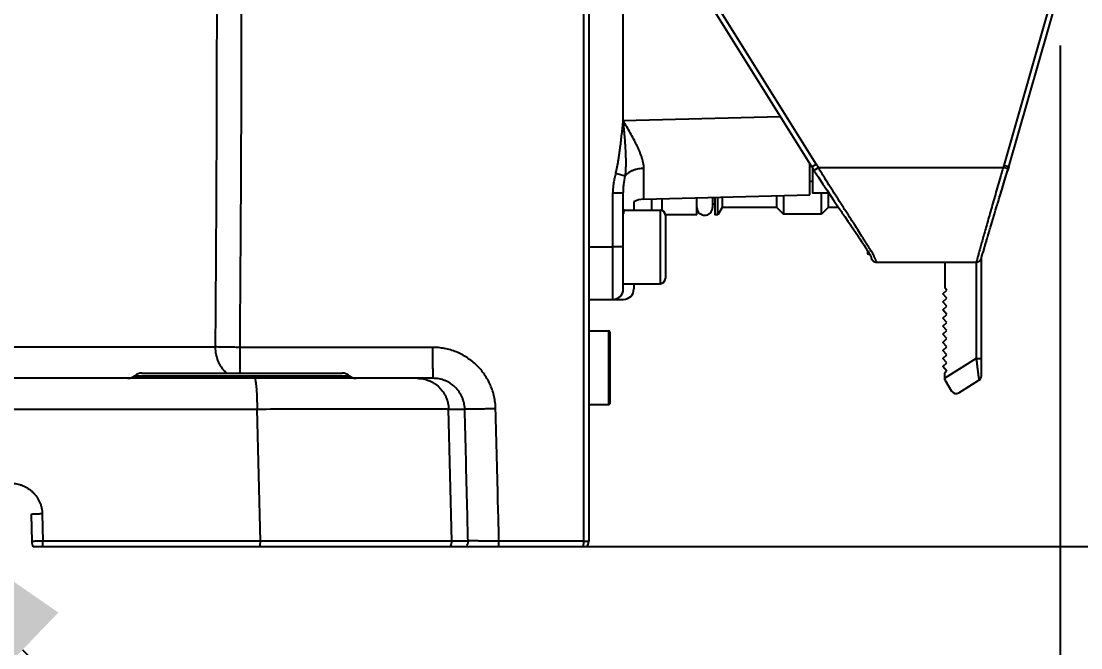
# Model space of a CAD drawing. Header units: millimetres. Extents: x 4086 to 8300, y 123 to 1549.
# Drawn here: x 7007.51 to 7032.73, y 630.33 to 645.23 of the extents above; entities that cross this region are included whole.
import ezdxf
from ezdxf import colors
from ezdxf.entities.mleader import LeaderData, LeaderLine
from ezdxf.math import Vec2, Vec3

# ---------------------------------------------------------------- set-up
doc = ezdxf.new("R2010")
doc.units = ezdxf.units.MM
for name, color, linetype in [('外形图', 7, 'Continuous'), ('多重引线', 7, 'Continuous'), ('尺寸标注', 7, 'Continuous')]:
    doc.layers.add(name, color=color, linetype=linetype)
doc.styles.add('思源黑', font='SourceHanSansCN-Normal.ttf')
doc.dimstyles.new('尺寸标注_1_4比例', dxfattribs={"dimtxt": 7, "dimasz": 6, "dimexe": 2, "dimexo": 1.5, "dimgap": 1, "dimtad": 1, "dimdec": 1, "dimlfac": 4, "dimdsep": 46, "dimtxsty": '思源黑', "dimcen": 0.09, "dimadec": 0, "dimazin": 0, "dimtp": 0.01, "dimtm": 0.01, "dimtfac": 1, "dimtdec": 1, "dimtofl": 0, "dimtmove": 0, "dimatfit": 3, "dimfxl": 1, "dimtolj": 1, "dimarcsym": 0})

# ---------------------------------------------------------------- blocks, each defined once
blk = doc.blocks.new('*D965')
at = {"layer": 'Defpoints', "color": 0}
for p in [(7002.818, 720.237), (7020.981, 632.737), (7051.03, 632.737)]:
    blk.add_point(p, dxfattribs=at)
at = {"layer": '尺寸标注', "color": 0, "lineweight": -2}
for p, q in [((7004.318, 720.237), (7053.03, 720.237)), ((7051.03, 714.237), (7051.03, 638.737)), ((7022.481, 632.737), (7053.03, 632.737))]:
    blk.add_line(p, q, dxfattribs=at)
at = {"layer": '尺寸标注', "color": 0}
for points in [[(7052.03, 714.237), (7050.03, 714.237), (7051.03, 720.237)], [(7050.03, 638.737), (7052.03, 638.737), (7051.03, 632.737)]]:
    blk.add_solid(points, dxfattribs=at)
at = {"layer": '尺寸标注', "color": 0, "insert": (7046.401, 676.487), "char_height": 7, "attachment_point": 5, "rotation": 90, "style": '思源黑'}
blk.add_mtext('\\A1;350', dxfattribs=at)
blk = doc.blocks.new('*D972')
at = {"layer": 'Defpoints', "color": 0}
for p in [(7032.239, 646.151), (6992.764, 628.928), (7032.239, 589.936)]:
    blk.add_point(p, dxfattribs=at)
at = {"layer": '尺寸标注', "color": 0, "lineweight": -2}
for p, q in [((7032.239, 644.651), (7032.239, 587.936)), ((6992.764, 627.428), (6992.764, 587.936)), ((6998.764, 589.936), (7026.239, 589.936))]:
    blk.add_line(p, q, dxfattribs=at)
at = {"layer": '尺寸标注', "color": 0}
for points in [[(6998.764, 590.936), (6998.764, 588.936), (6992.764, 589.936)], [(7026.239, 588.936), (7026.239, 590.936), (7032.239, 589.936)]]:
    blk.add_solid(points, dxfattribs=at)
at = {"layer": '尺寸标注', "color": 0, "insert": (7012.502, 594.56), "char_height": 7, "attachment_point": 5, "style": '思源黑'}
blk.add_mtext('\\A1;157.9', dxfattribs=at)
blk = doc.blocks.new('*D973')
at = {"layer": 'Defpoints', "color": 0}
for p in [(6978.764, 855.112), (7014.387, 632.737), (7073.522, 632.737)]:
    blk.add_point(p, dxfattribs=at)
at = {"layer": '尺寸标注', "color": 0, "lineweight": -2}
for p, q in [((6980.264, 855.112), (7075.522, 855.112)), ((7073.522, 849.112), (7073.522, 638.737)), ((7015.887, 632.737), (7075.522, 632.737))]:
    blk.add_line(p, q, dxfattribs=at)
at = {"layer": '尺寸标注', "color": 0}
for points in [[(7074.522, 849.112), (7072.522, 849.112), (7073.522, 855.112)], [(7072.522, 638.737), (7074.522, 638.737), (7073.522, 632.737)]]:
    blk.add_solid(points, dxfattribs=at)
at = {"layer": '尺寸标注', "color": 0, "insert": (7068.898, 743.924), "char_height": 7, "attachment_point": 5, "rotation": 90, "style": '思源黑'}
blk.add_mtext('\\A1;889.5', dxfattribs=at)

msp = doc.modelspace()

# ---------------------------------------------------------------- linework, layer by layer
at = {"layer": '外形图'}
for p, q in [((7020.8912, 673.0563), (7020.8912, 632.8659)), ((7021.014, 672.9314), (7021.014, 632.8618)), ((7026.3231, 641.762), (7023.7549, 645.872)), ((7026.4292, 641.8282), (7023.8609, 645.9382)), ((7032.0898, 645.9784), (7030.8911, 641.7979)), ((7031.0108, 641.762), (7032.21, 645.944)), ((7025.577, 642.9561), (7021.8389, 642.8578)), ((7026.2765, 641.0993), (7026.2765, 641.8366)), ((7026.3232, 641.762), (7026.4292, 641.8282)), ((7026.4802, 641.7493), (7026.4292, 641.8282)), ((7021.6587, 641.6132), (7021.8855, 641.5489)), ((7026.323, 641.7622), (7026.3753, 641.6814)), ((7026.339, 641.7375), (7026.339, 641.1368)), ((7026.3753, 641.6814), (7026.4802, 641.7493)), ((7026.3753, 641.6814), (7026.4814, 641.5183)), ((7026.4802, 641.7493), (7030.8765, 641.7493)), ((7030.8911, 641.7979), (7030.8765, 641.7493)), ((7030.9962, 641.7134), (7030.8765, 641.7493)), ((7031.0108, 641.762), (7030.8911, 641.7979)), ((7030.9113, 641.4317), (7030.9962, 641.7134)), ((7030.9962, 641.7134), (7030.9829, 641.6691)), ((7030.9962, 641.7134), (7031.0108, 641.762)), ((7030.9962, 641.7134), (7030.9975, 641.7176)), ((7030.9975, 641.7176), (7031.0108, 641.762)), ((7031.0036, 641.7378), (7030.9975, 641.7175)), ((7031.0108, 641.762), (7031.0036, 641.7378)), ((7026.2765, 641.4243), (7026.339, 641.4243)), ((7026.4814, 641.5183), (7026.5882, 641.3554)), ((7026.5882, 641.3554), (7026.6797, 641.2171)), ((7030.8657, 641.2811), (7030.8787, 641.3239)), ((7030.8787, 641.3239), (7030.8917, 641.3669)), ((7030.8917, 641.3669), (7030.9113, 641.4317)), ((7021.589, 641.1441), (7021.839, 641.1441)), ((7021.589, 638.6118), (7021.589, 641.1441)), ((7021.839, 638.8618), (7021.839, 641.1444)), ((7022.3259, 640.9959), (7026.2765, 641.0993)), ((7025.489, 640.7993), (7025.489, 641.0787)), ((7025.6515, 641.083), (7025.6515, 640.6368)), ((7026.7332, 641.1368), (7026.339, 641.1368)), ((7026.5515, 640.6368), (7026.5515, 641.1368)), ((7026.6797, 641.2171), (7026.7705, 641.0811)), ((7026.714, 641.1368), (7026.714, 640.7993)), ((7026.7705, 641.0811), (7026.8599, 640.9483)), ((7022.089, 640.9289), (7022.089, 640.7368)), ((7022.514, 640.7368), (7022.514, 641.0008)), ((7022.7515, 641.007), (7022.7515, 640.731)), ((7023.589, 640.6243), (7023.589, 641.029)), ((7023.964, 641.0388), (7023.964, 640.7994)), ((7024.014, 640.8743), (7023.964, 640.8743)), ((7024.014, 641.0401), (7024.014, 640.6243)), ((7024.089, 640.6243), (7024.089, 641.0421)), ((7024.1901, 641.0447), (7024.1901, 640.7993)), ((7026.8599, 640.9483), (7026.9607, 640.8001)), ((7030.7228, 640.8106), (7030.7346, 640.8496)), ((7030.7346, 640.8496), (7030.7466, 640.8889)), ((7021.8776, 640.7368), (7022.714, 640.7368)), ((7022.714, 640.7368), (7022.714, 638.9868)), ((7023.589, 640.6243), (7022.8384, 640.6243)), ((7022.839, 640.6118), (7022.839, 639.1118)), ((7024.089, 640.6243), (7024.014, 640.6243)), ((7024.1901, 640.7993), (7024.089, 640.6243)), ((7025.489, 640.7993), (7024.1901, 640.7993)), ((7025.489, 640.7993), (7025.6515, 640.6368)), ((7026.5515, 640.6368), (7025.6515, 640.6368)), ((7026.714, 640.7993), (7026.5515, 640.6368)), ((7026.9612, 640.7993), (7026.714, 640.7993)), ((7026.9607, 640.8001), (7027.0297, 640.6991)), ((7027.0297, 640.6991), (7027.0432, 640.6794)), ((7027.0432, 640.6794), (7027.1087, 640.5835)), ((7027.1087, 640.5835), (7027.1839, 640.4731)), ((7030.6332, 640.5135), (7030.6713, 640.6401)), ((7030.6713, 640.6401), (7030.6996, 640.7338)), ((7030.6996, 640.7338), (7030.7228, 640.8106)), ((7027.2553, 640.3679), (7027.4328, 640.1067)), ((7030.5682, 640.2957), (7030.5777, 640.3275)), ((7030.5777, 640.3275), (7030.5923, 640.3765)), ((7030.5923, 640.3765), (7030.6332, 640.5135)), ((7027.4235, 640.1203), (7027.4685, 640.0538)), ((7021.839, 639.8618), (7021.589, 639.8618)), ((7027.4685, 640.0538), (7027.51, 639.992)), ((7027.51, 639.992), (7027.5406, 639.9462)), ((7027.5406, 639.9462), (7027.5689, 639.9034)), ((7027.5689, 639.9034), (7027.5949, 639.8637)), ((7027.5949, 639.8637), (7027.6128, 639.836)), ((7027.6128, 639.836), (7027.6294, 639.8102)), ((7027.6294, 639.8102), (7027.6445, 639.7862)), ((7030.4361, 639.8518), (7030.4422, 639.8722)), ((7027.6445, 639.7862), (7027.6539, 639.7712)), ((7027.6495, 639.7782), (7027.6495, 639.6929)), ((7027.6495, 639.7242), (7027.6824, 639.7242)), ((7027.6495, 639.6929), (7027.7057, 639.683)), ((7027.6539, 639.7712), (7027.6625, 639.7572)), ((7027.6625, 639.7572), (7027.6705, 639.7441)), ((7027.6705, 639.7441), (7027.6778, 639.732)), ((7027.7365, 639.6111), (7027.7367, 639.6105)), ((7027.7366, 639.6108), (7027.7367, 639.6103)), ((7027.7367, 639.6105), (7027.7368, 639.61)), ((7027.7368, 639.61), (7027.7368, 639.6096)), ((7027.7368, 639.6096), (7027.7369, 639.6091)), ((7027.7369, 639.6091), (7027.737, 639.6087)), ((7027.737, 639.6087), (7027.7371, 639.608)), ((7027.7371, 639.608), (7027.7376, 639.6051)), ((7027.7376, 639.6051), (7027.7379, 639.6039)), ((7027.7379, 639.6039), (7027.738, 639.6029)), ((7027.738, 639.6029), (7027.7382, 639.6018)), ((7027.7381, 639.6024), (7027.7384, 639.6013)), ((7027.7382, 639.6018), (7027.7385, 639.6007)), ((7027.7384, 639.6013), (7027.7386, 639.6001)), ((7027.7385, 639.6007), (7027.7387, 639.5994)), ((7030.3614, 639.5959), (7030.3625, 639.5995)), ((7030.362, 636.798), (7030.362, 639.5979)), ((7030.3625, 639.5995), (7030.3633, 639.602)), ((7030.3633, 639.602), (7030.3641, 639.6047)), ((7030.3641, 639.6047), (7030.3653, 639.6089)), ((7030.3653, 639.6089), (7030.3905, 639.6969)), ((7030.3905, 639.6969), (7030.4072, 639.7542)), ((7027.8373, 639.5017), (7027.8371, 639.5018)), ((7027.8614, 639.4993), (7030.2379, 639.4993)), ((7029.487, 639.4993), (7029.487, 638.8892)), ((7030.237, 639.4993), (7030.237, 637.2053)), ((7021.839, 638.9868), (7022.714, 638.9868)), ((7022.089, 638.9868), (7022.089, 638.8618)), ((7029.4411, 638.7466), (7029.537, 638.8347)), ((7029.537, 638.8347), (7029.487, 638.8892)), ((7021.014, 638.6118), (7021.839, 638.6118)), ((7029.537, 638.6422), (7029.4411, 638.7466)), ((7029.4411, 638.5541), (7029.537, 638.6422)), ((7029.537, 638.4497), (7029.4411, 638.5541)), ((7029.4411, 638.3616), (7029.537, 638.4497)), ((7029.537, 638.2572), (7029.4411, 638.3616)), ((7029.4411, 638.1691), (7029.537, 638.2572)), ((7029.537, 638.0647), (7029.4411, 638.1691)), ((7029.4411, 637.9766), (7029.537, 638.0647)), ((7021.014, 637.8618), (7021.489, 637.8618)), ((7021.489, 637.8618), (7021.489, 636.1118)), ((7021.514, 637.8368), (7021.514, 636.1368)), ((7029.537, 637.8722), (7029.4411, 637.9766)), ((7029.4411, 637.7841), (7029.537, 637.8722)), ((7029.537, 637.6797), (7029.4411, 637.7841)), ((7029.4411, 637.5916), (7029.537, 637.6797)), ((7029.537, 637.4872), (7029.4411, 637.5916)), ((7005.3118, 637.4824), (7012.1337, 637.4824)), ((7017.2976, 637.4725), (7012.7161, 637.4725)), ((7029.4411, 637.3991), (7029.537, 637.4872)), ((7029.537, 637.2947), (7029.4411, 637.3991)), ((7029.4411, 637.2066), (7029.537, 637.2947)), ((7029.537, 637.1022), (7029.4411, 637.2066)), ((7029.4411, 637.0141), (7029.537, 637.1022)), ((7030.237, 637.2053), (7029.487, 636.7367)), ((7010.2129, 636.7993), (7015.3152, 636.7993)), ((7010.3782, 636.8618), (7015.1498, 636.8618)), ((7029.537, 636.9097), (7029.4411, 637.0141)), ((7029.487, 636.8638), (7029.537, 636.9097)), ((7029.487, 636.6988), (7029.487, 636.8638)), ((7017.3109, 636.7368), (7005.6431, 636.7368)), ((7029.487, 636.6988), (7029.653, 636.4331)), ((7029.8253, 636.3933), (7030.3033, 636.692)), ((7021.014, 636.1118), (7021.489, 636.1118)), ((7005.6047, 636.0065), (7013.1223, 636.0065)), ((7013.1998, 632.8684), (7013.1223, 636.0065)), ((7017.6808, 636.0065), (7018.0649, 636.0065)), ((7017.7567, 632.8684), (7017.6808, 636.0065)), ((7007.7441, 633.4995), (7007.7609, 632.8553)), ((7008.0098, 633.5126), (7008.0267, 632.8684)), ((7013.1998, 632.8684), (7008.0267, 632.8684)), ((7017.7567, 632.8684), (7013.1998, 632.8684)), ((7018.144, 632.8684), (7017.7567, 632.8684)), ((7020.8912, 632.8659), (7018.8794, 632.8659)), ((7007.7943, 632.7368), (7020.9805, 632.7368))]:
    msp.add_line(p, q, dxfattribs=at)
for points in [[(7030.7955, 641.0501), (7030.8081, 641.0914), (7030.8144, 641.1122), (7030.8207, 641.133), (7030.8271, 641.154), (7030.8399, 641.1961)], [(7030.8399, 641.1961), (7030.8463, 641.2173), (7030.8527, 641.2385), (7030.8657, 641.2811)], [(7030.7466, 640.8889), (7030.7586, 640.9285), (7030.7647, 640.9485)], [(7030.7647, 640.9485), (7030.7769, 640.9888), (7030.7831, 641.0092), (7030.7893, 641.0296), (7030.7955, 641.0501)], [(7027.1839, 640.4731), (7027.2436, 640.3852), (7027.2553, 640.3679)], [(7030.4911, 640.0364), (7030.495, 640.0495), (7030.499, 640.0628), (7030.507, 640.0898)], [(7030.507, 640.0898), (7030.5111, 640.1036), (7030.5152, 640.1175), (7030.5194, 640.1315), (7030.5236, 640.1457)], [(7030.5236, 640.1457), (7030.5366, 640.1892), (7030.541, 640.204), (7030.5454, 640.2189), (7030.5499, 640.2339), (7030.5544, 640.2491)], [(7030.5544, 640.2491), (7030.5636, 640.28), (7030.5682, 640.2957)], [(7030.4072, 639.7542), (7030.4332, 639.8419), (7030.4361, 639.8518)], [(7030.4422, 639.8722), (7030.4485, 639.8933), (7030.4517, 639.9042)], [(7030.4517, 639.9042), (7030.4584, 639.9265), (7030.4618, 639.9379), (7030.4688, 639.9613)], [(7030.4688, 639.9613), (7030.4723, 639.9733), (7030.4797, 639.998)], [(7030.4797, 639.998), (7030.4835, 640.0106), (7030.4911, 640.0364)], [(7027.6778, 639.732), (7027.6845, 639.7206), (7027.6877, 639.7151)], [(7027.6877, 639.7151), (7027.6936, 639.7049), (7027.6963, 639.7001), (7027.6989, 639.6954), (7027.7014, 639.691), (7027.7037, 639.6867), (7027.706, 639.6826), (7027.7081, 639.6785), (7027.7103, 639.6743), (7027.7125, 639.6701), (7027.7145, 639.6661), (7027.7164, 639.6622), (7027.7183, 639.6584), (7027.72, 639.6549), (7027.7216, 639.6515), (7027.723, 639.6482), (7027.7244, 639.6451), (7027.7257, 639.6422), (7027.7269, 639.6395), (7027.7279, 639.6369), (7027.7289, 639.6346), (7027.7298, 639.6323), (7027.7306, 639.6302), (7027.7313, 639.6283), (7027.732, 639.6265), (7027.7325, 639.6248), (7027.7331, 639.6233), (7027.7335, 639.6219), (7027.7339, 639.6207), (7027.7343, 639.6196), (7027.7346, 639.6185), (7027.7349, 639.6176), (7027.7351, 639.6167), (7027.7353, 639.6159), (7027.7355, 639.6152), (7027.7357, 639.6145), (7027.7359, 639.6139), (7027.736, 639.6134), (7027.7361, 639.6129), (7027.7362, 639.6125), (7027.7363, 639.6121), (7027.7364, 639.6117), (7027.7365, 639.6114), (7027.7365, 639.6111)], [(7027.7057, 639.683), (7027.706, 639.6826), (7027.7081, 639.6785), (7027.7103, 639.6743), (7027.7125, 639.6701), (7027.7145, 639.6661), (7027.7164, 639.6622), (7027.7183, 639.6584), (7027.72, 639.6549), (7027.7216, 639.6515), (7027.723, 639.6482), (7027.7244, 639.6451), (7027.7257, 639.6422), (7027.7269, 639.6395), (7027.7279, 639.6369), (7027.7289, 639.6346), (7027.7298, 639.6323), (7027.7306, 639.6302), (7027.7313, 639.6283), (7027.732, 639.6265), (7027.7325, 639.6248), (7027.7331, 639.6233), (7027.7335, 639.6219), (7027.7339, 639.6207), (7027.7343, 639.6196), (7027.7346, 639.6185), (7027.7349, 639.6176), (7027.7351, 639.6167), (7027.7353, 639.6159), (7027.7355, 639.6152), (7027.7357, 639.6145), (7027.7359, 639.6139), (7027.736, 639.6134)], [(7027.7361, 639.6129), (7027.7362, 639.6125), (7027.7363, 639.6121), (7027.7364, 639.6117), (7027.7365, 639.6114), (7027.7365, 639.6111)], [(7027.7387, 639.5994), (7027.7389, 639.5988), (7027.739, 639.5982), (7027.7392, 639.5975), (7027.7393, 639.5968), (7027.7395, 639.5962), (7027.7396, 639.5955), (7027.7398, 639.5948), (7027.74, 639.5941), (7027.7402, 639.5934), (7027.7404, 639.5926), (7027.7406, 639.5919), (7027.7408, 639.5912), (7027.741, 639.5904), (7027.7412, 639.5897), (7027.7414, 639.5889), (7027.7417, 639.5881), (7027.7419, 639.5873), (7027.7422, 639.5865), (7027.7424, 639.5857), (7027.7427, 639.5848), (7027.743, 639.5839), (7027.7433, 639.5831), (7027.7437, 639.5821), (7027.744, 639.5812), (7027.7444, 639.5803), (7027.7447, 639.5793), (7027.7451, 639.5783), (7027.7455, 639.5772), (7027.746, 639.5762), (7027.7465, 639.5751), (7027.7469, 639.574), (7027.7475, 639.5728), (7027.748, 639.5716), (7027.7486, 639.5703), (7027.7493, 639.569), (7027.75, 639.5676), (7027.7507, 639.5662), (7027.7515, 639.5647), (7027.7524, 639.5632), (7027.7533, 639.5617), (7027.7542, 639.5601), (7027.7552, 639.5584), (7027.7563, 639.5567), (7027.7574, 639.555), (7027.7586, 639.5532), (7027.7599, 639.5515), (7027.7612, 639.5497), (7027.7625, 639.5479), (7027.7639, 639.5461), (7027.7654, 639.5443), (7027.7669, 639.5425), (7027.7684, 639.5408), (7027.77, 639.5391), (7027.7716, 639.5374), (7027.7733, 639.5357), (7027.775, 639.534), (7027.7767, 639.5324), (7027.7785, 639.5308), (7027.7804, 639.5292), (7027.7823, 639.5276), (7027.7842, 639.526), (7027.7863, 639.5245), (7027.7883, 639.523), (7027.7904, 639.5215), (7027.7925, 639.5201), (7027.7947, 639.5187), (7027.7969, 639.5173), (7027.7991, 639.516), (7027.8014, 639.5147), (7027.8037, 639.5135), (7027.806, 639.5123), (7027.8083, 639.5112), (7027.8106, 639.5102), (7027.8129, 639.5092), (7027.8152, 639.5082), (7027.8176, 639.5073), (7027.8199, 639.5064), (7027.8223, 639.5056), (7027.8247, 639.5049), (7027.8271, 639.5041), (7027.8296, 639.5035), (7027.8321, 639.5028), (7027.8346, 639.5023), (7027.8371, 639.5017), (7027.8396, 639.5013), (7027.8421, 639.5009), (7027.8447, 639.5005), (7027.8472, 639.5002), (7027.8498, 639.4999), (7027.8524, 639.4997), (7027.8549, 639.4995), (7027.8574, 639.4994), (7027.86, 639.4994), (7027.8614, 639.4993)], [(7027.7387, 639.5994), (7027.7389, 639.5988), (7027.739, 639.5982), (7027.7392, 639.5975), (7027.7393, 639.5968), (7027.7395, 639.5962), (7027.7396, 639.5955), (7027.7398, 639.5948), (7027.74, 639.5941), (7027.7402, 639.5934), (7027.7404, 639.5926), (7027.7406, 639.5919), (7027.7408, 639.5912), (7027.741, 639.5904), (7027.7412, 639.5897), (7027.7414, 639.5889), (7027.7417, 639.5881), (7027.7419, 639.5873), (7027.7422, 639.5865), (7027.7424, 639.5857), (7027.7427, 639.5848), (7027.743, 639.5839), (7027.7433, 639.5831), (7027.7437, 639.5821), (7027.744, 639.5812), (7027.7444, 639.5803), (7027.7447, 639.5793), (7027.7451, 639.5783), (7027.7455, 639.5772), (7027.746, 639.5762), (7027.7465, 639.5751), (7027.7469, 639.574), (7027.7475, 639.5728), (7027.748, 639.5716), (7027.7486, 639.5703), (7027.7493, 639.569), (7027.75, 639.5676), (7027.7507, 639.5662), (7027.7515, 639.5647), (7027.7524, 639.5632), (7027.7533, 639.5617), (7027.7542, 639.5601), (7027.7552, 639.5584), (7027.7563, 639.5567), (7027.7574, 639.555), (7027.7586, 639.5532), (7027.7599, 639.5515), (7027.7612, 639.5497), (7027.7625, 639.5479), (7027.7639, 639.5461), (7027.7654, 639.5443), (7027.7669, 639.5425), (7027.7684, 639.5408), (7027.77, 639.5391), (7027.7716, 639.5374), (7027.7733, 639.5357), (7027.775, 639.534), (7027.7767, 639.5324), (7027.7785, 639.5308), (7027.7804, 639.5292), (7027.7823, 639.5276), (7027.7842, 639.526), (7027.7863, 639.5245), (7027.7883, 639.523), (7027.7904, 639.5215)], [(7030.2379, 639.4993), (7030.24, 639.4994), (7030.2426, 639.4994), (7030.2452, 639.4996), (7030.2478, 639.4997), (7030.2503, 639.5), (7030.2529, 639.5003), (7030.2555, 639.5006), (7030.2581, 639.501), (7030.2606, 639.5014), (7030.2631, 639.5019), (7030.2656, 639.5025), (7030.2681, 639.503), (7030.2706, 639.5037), (7030.273, 639.5043), (7030.2754, 639.5051), (7030.2777, 639.5058), (7030.28, 639.5066), (7030.2823, 639.5075), (7030.2846, 639.5084), (7030.287, 639.5093), (7030.2893, 639.5103), (7030.2916, 639.5114), (7030.2939, 639.5125), (7030.2961, 639.5137), (7030.2983, 639.5149), (7030.3005, 639.5161), (7030.3026, 639.5173), (7030.3047, 639.5186), (7030.3067, 639.5199), (7030.3086, 639.5212), (7030.3105, 639.5225), (7030.3123, 639.5238), (7030.3141, 639.5251), (7030.3158, 639.5264), (7030.3174, 639.5277), (7030.3189, 639.529), (7030.3204, 639.5302), (7030.3218, 639.5315), (7030.3232, 639.5327), (7030.3244, 639.5339), (7030.3257, 639.5351), (7030.327, 639.5364), (7030.3284, 639.5378), (7030.3296, 639.5391), (7030.3308, 639.5404), (7030.332, 639.5417), (7030.3332, 639.543), (7030.3343, 639.5443), (7030.3353, 639.5456), (7030.3363, 639.5469), (7030.3373, 639.5481), (7030.3382, 639.5493), (7030.3392, 639.5506), (7030.34, 639.5518), (7030.3409, 639.5529), (7030.3417, 639.5541), (7030.3425, 639.5553), (7030.3433, 639.5564), (7030.344, 639.5576), (7030.3447, 639.5587), (7030.3454, 639.5598), (7030.3461, 639.5609), (7030.3467, 639.562), (7030.3474, 639.5631), (7030.348, 639.5642), (7030.3486, 639.5653), (7030.3492, 639.5663), (7030.3498, 639.5674), (7030.3503, 639.5685), (7030.3509, 639.5695), (7030.3514, 639.5706), (7030.352, 639.5717), (7030.3525, 639.5728), (7030.353, 639.5738), (7030.3535, 639.5749), (7030.354, 639.576), (7030.3545, 639.5771), (7030.355, 639.5783), (7030.3554, 639.5794), (7030.3559, 639.5805), (7030.3563, 639.5816), (7030.3568, 639.5827), (7030.3572, 639.5838), (7030.3576, 639.5848), (7030.358, 639.5859), (7030.3584, 639.587), (7030.3588, 639.5881), (7030.3592, 639.5892), (7030.3595, 639.5902), (7030.3599, 639.5913), (7030.3603, 639.5925), (7030.3606, 639.5936), (7030.3614, 639.5959)], [(7027.7925, 639.5201), (7027.7947, 639.5187), (7027.7969, 639.5173), (7027.7991, 639.516), (7027.8014, 639.5147), (7027.8037, 639.5135), (7027.806, 639.5123)], [(7027.8083, 639.5112), (7027.8106, 639.5102), (7027.8129, 639.5092), (7027.8152, 639.5082), (7027.8176, 639.5073), (7027.8199, 639.5064), (7027.8223, 639.5056), (7027.8247, 639.5049), (7027.8271, 639.5041), (7027.8296, 639.5035), (7027.8321, 639.5028), (7027.8346, 639.5023), (7027.8371, 639.5017), (7027.8396, 639.5013), (7027.8421, 639.5009), (7027.8447, 639.5005), (7027.8472, 639.5002)], [(7027.8498, 639.4999), (7027.8524, 639.4997), (7027.8549, 639.4995), (7027.8574, 639.4994), (7027.86, 639.4994), (7027.8614, 639.4993)]]:
    msp.add_lwpolyline(points, dxfattribs=at)
for centre, radius, start, end in [((6865.6849, 691.4085), 172.6194, 343.040624, 343.253069), ((7022.339, 640.4961), 0.5, 91.5, 120.01126), ((7022.714, 640.6118), 0.125, 0, 90), ((7023.7765, 640.7993), 0.1875, 180, 0), ((7027.863, 639.6269), 0.128, 236.34313, 241.7506), ((7027.8627, 639.6262), 0.1272, 241.75284, 242.15178), ((7027.8615, 639.6239), 0.1246, 242.12686, 247.51036), ((7027.8616, 639.6257), 0.1263, 258.89177, 264.27052), ((7027.8616, 639.6253), 0.126, 264.27162, 264.46465), ((7027.8615, 639.6234), 0.1241, 264.44407, 269.99082), ((7022.714, 639.1118), 0.125, 270, 0), ((7021.589, 638.8618), 0.25, 270, 0), ((7021.839, 638.8618), 0.25, 270, 0), ((7021.489, 637.8368), 0.025, 0, 90), ((7010.0475, 636.9868), 0.25, 270, 311.40962), ((7010.3782, 636.6118), 0.25, 90, 131.40962), ((7015.1498, 636.6118), 0.25, 48.59038, 90), ((7015.4805, 636.9868), 0.25, 228.59038, 270), ((7030.237, 636.798), 0.125, 302, 0), ((7029.759, 636.4993), 0.125, 212, 302), ((7021.489, 636.1368), 0.025, 270, 0), ((7008.0108, 632.8618), 0.25, 181.5, 210), ((7017.8937, 632.8618), 0.2504, 330.05491, 1.50027), ((7006.6467, 632.8567), 12.2328, 359.43846, 0.04306), ((7020.764, 632.8618), 0.25, 329.99999, 0)]:
    msp.add_arc(centre, radius, start, end, dxfattribs=at)
for points, knots in [([(7012.1337, 637.4824), (7012.1383, 638.1492), (7012.1476, 639.4829), (7012.1574, 641.1499), (7012.163, 642.4836), (7012.166, 643.4838), (7012.168, 644.484), (7012.1691, 645.4842), (7012.1693, 646.4844), (7012.1686, 647.818), (7012.1646, 650.1517), (7012.1522, 653.4854), (7012.1315, 656.819), (7012.1103, 659.4857), (7012.0919, 661.4856), (7012.0746, 663.1522), (7012.0595, 664.4853), (7012.0475, 665.4852), (7012.0347, 666.485), (7012.0211, 667.4848), (7012.0074, 668.4846), (7011.998, 669.1511), (7011.9931, 669.4843)], [0, 0, 0, 0, 0.0625123, 0.1250216, 0.1562757, 0.1875298, 0.2187838, 0.2500374, 0.2812907, 0.3125437, 0.3750487, 0.5000539, 0.6250523, 0.6875489, 0.7500436, 0.8125364, 0.843782, 0.8750272, 0.9062718, 0.9375157, 0.9687584, 1, 1, 1, 1]), ([(7012.7161, 637.4725), (7012.7185, 637.806), (7012.722, 638.3062), (7012.7267, 638.9732), (7012.7303, 639.4734), (7012.7339, 639.9736), (7012.7371, 640.4739), (7012.74, 640.9741), (7012.7436, 641.641), (7012.7473, 642.4747), (7012.7506, 643.4751), (7012.753, 644.4756), (7012.755, 645.8094), (7012.7553, 647.4768), (7012.7526, 649.4775), (7012.7472, 651.4782), (7012.7365, 654.1457), (7012.721, 656.8131), (7012.7006, 659.4803), (7012.683, 661.4807), (7012.6663, 663.1476), (7012.6517, 664.481), (7012.64, 665.4811), (7012.6276, 666.4812), (7012.6143, 667.4812), (7012.601, 668.4811), (7012.5918, 669.1478), (7012.5871, 669.4811)], [0, 0, 0, 0, 0.0312569, 0.0468849, 0.0625125, 0.0781399, 0.0937672, 0.1093945, 0.1250218, 0.1562761, 0.1875303, 0.2187843, 0.250038, 0.3125444, 0.3750495, 0.437553, 0.5000549, 0.6250533, 0.6875498, 0.7500444, 0.8125371, 0.8437827, 0.8750277, 0.9062722, 0.937516, 0.9687586, 1, 1, 1, 1]), ([(7021.8389, 642.8578), (7021.8389, 646.1509), (7021.8391, 651.0905), (7021.839, 657.6767), (7021.8389, 660.9698), (7021.8389, 662.6163)], [0, 0, 0, 0, 0.5, 0.75, 1, 1, 1, 1]), ([(7021.6587, 641.6132), (7021.6655, 641.6385), (7021.6781, 641.6894), (7021.6945, 641.7664), (7021.7091, 641.8437), (7021.7224, 641.9212), (7021.7347, 641.9989), (7021.7462, 642.0767), (7021.7569, 642.1546), (7021.767, 642.2326), (7021.7765, 642.3107), (7021.7858, 642.3888), (7021.7949, 642.467), (7021.8038, 642.5451), (7021.8126, 642.6233), (7021.8243, 642.7275), (7021.8331, 642.8057), (7021.8389, 642.8578)], [0, 0, 0, 0, 0.0624999, 0.1250002, 0.1875003, 0.2500007, 0.3125008, 0.3750009, 0.437501, 0.5000011, 0.562501, 0.6250011, 0.6875009, 0.7500007, 0.8125005, 0.8750004, 1, 1, 1, 1]), ([(7022.3266, 641.7256), (7022.3268, 641.7479), (7022.3245, 641.7933), (7022.3141, 641.8617), (7022.2978, 641.9311), (7022.2764, 642.0011), (7022.2509, 642.0716), (7022.2219, 642.1425), (7022.1901, 642.2135), (7022.1442, 642.309), (7022.0827, 642.4286), (7022.0044, 642.5718), (7021.9365, 642.691), (7021.881, 642.7865), (7021.853, 642.8342), (7021.8389, 642.858)], [0, 0, 0, 0, 0.0537266, 0.1092441, 0.1665082, 0.2253777, 0.2856724, 0.3472106, 0.4098173, 0.4733317, 0.6025327, 0.7338817, 0.8665981, 0.9332547, 1, 1, 1, 1]), ([(7021.8855, 641.5489), (7021.8896, 641.5749), (7021.8941, 641.6144), (7021.8982, 641.6673), (7021.9014, 641.7209), (7021.9038, 641.7884), (7021.9046, 641.8697), (7021.9036, 641.9514), (7021.9013, 642.0334), (7021.8978, 642.1155), (7021.8919, 642.2253), (7021.8826, 642.3628), (7021.8716, 642.5003), (7021.8621, 642.6104), (7021.8522, 642.7205), (7021.8444, 642.8032), (7021.839, 642.8582)], [0, 0, 0, 0, 0.0602311, 0.0906776, 0.1212966, 0.1829266, 0.244935, 0.3072081, 0.369683, 0.4323252, 0.4951092, 0.6210011, 0.7471823, 0.8103451, 0.8735434, 1, 1, 1, 1]), ([(7021.6587, 641.6132), (7021.6479, 641.575), (7021.6283, 641.4981), (7021.6062, 641.3813), (7021.5923, 641.2631), (7021.589, 641.1838), (7021.589, 641.1441)], [0, 0, 0, 0, 0.2504379, 0.4999408, 0.7493805, 1, 1, 1, 1]), ([(7022.3266, 641.7256), (7022.3055, 641.7253), (7022.2626, 641.723), (7022.1983, 641.7143), (7022.1448, 641.7023), (7022.1029, 641.6898), (7022.0723, 641.6789), (7022.0428, 641.6667), (7022.0146, 641.6531), (7021.9881, 641.6382), (7021.9557, 641.6173), (7021.92, 641.5889), (7021.8958, 641.5625), (7021.8855, 641.5489)], [0, 0, 0, 0, 0.1292254, 0.2623881, 0.3971008, 0.4641692, 0.530514, 0.5957731, 0.6596249, 0.7217983, 0.7820418, 0.8957812, 1, 1, 1, 1]), ([(7022.3259, 640.9959), (7022.3259, 640.9959), (7022.3259, 640.996), (7022.3258, 640.9961), (7022.3258, 640.9964), (7022.3258, 640.9967), (7022.3257, 640.9971), (7022.3257, 640.9979), (7022.3256, 640.9991), (7022.3256, 641.0009), (7022.3255, 641.003), (7022.3254, 641.0055), (7022.3254, 641.0083), (7022.3253, 641.0116), (7022.3252, 641.0167), (7022.3252, 641.024), (7022.3251, 641.0339), (7022.325, 641.0453), (7022.3249, 641.0582), (7022.3249, 641.0725), (7022.3248, 641.0883), (7022.3248, 641.1122), (7022.3248, 641.1456), (7022.3248, 641.19), (7022.3248, 641.2399), (7022.325, 641.2951), (7022.3251, 641.3555), (7022.3253, 641.4208), (7022.3256, 641.4909), (7022.326, 641.593), (7022.3263, 641.6717), (7022.3266, 641.7256)], [0, 0, 0, 0, 0.000085, 0.0002904, 0.0006257, 0.0010923, 0.0016907, 0.0024208, 0.004276, 0.0066567, 0.0095614, 0.0129887, 0.0169369, 0.0214041, 0.0263889, 0.0379041, 0.0514686, 0.0670688, 0.0846908, 0.1043208, 0.125945, 0.1495496, 0.2026445, 0.2634948, 0.3319582, 0.4077656, 0.4906164, 0.58021, 0.6762459, 0.7784232, 1, 1, 1, 1]), ([(7027.8615, 639.4993), (7027.8616, 639.4993), (7027.8617, 639.4997), (7027.8616, 639.5003), (7027.8616, 639.5013), (7027.8614, 639.5027), (7027.8611, 639.5045), (7027.8608, 639.5068), (7027.8603, 639.5094), (7027.8593, 639.5137), (7027.8578, 639.5201), (7027.8553, 639.5289), (7027.852, 639.5394), (7027.8477, 639.5514), (7027.8425, 639.565), (7027.8362, 639.5801), (7027.8288, 639.5967), (7027.8169, 639.6218), (7027.7989, 639.6568), (7027.7734, 639.7025), (7027.7435, 639.7533), (7027.7096, 639.809), (7027.6723, 639.8693), (7027.6318, 639.9338), (7027.5885, 640.0024), (7027.5257, 640.1009), (7027.4416, 640.2318), (7027.3355, 640.3974), (7027.2227, 640.5727), (7027.1044, 640.7559), (7026.9823, 640.9458), (7026.8578, 641.1413), (7026.7321, 641.3412), (7026.6271, 641.5101), (7026.5431, 641.6465), (7026.5012, 641.715), (7026.4802, 641.7493)], [0, 0, 0, 0, 0.0000884, 0.0003179, 0.0007011, 0.0012395, 0.001934, 0.0027856, 0.0037957, 0.0049657, 0.0077898, 0.011267, 0.0154068, 0.0202196, 0.025714, 0.0318954, 0.0387657, 0.0463262, 0.0635067, 0.0833609, 0.1057311, 0.1304392, 0.1573101, 0.1861777, 0.2168918, 0.2493115, 0.318733, 0.3934248, 0.4725298, 0.5552581, 0.6408747, 0.7287294, 0.8182378, 0.9088437, 0.9543875, 1, 1, 1, 1]), ([(7030.8765, 641.7493), (7030.8663, 641.7133), (7030.8458, 641.6412), (7030.8049, 641.4976), (7030.7541, 641.32), (7030.6939, 641.1101), (7030.6352, 640.9057), (7030.5788, 640.7087), (7030.5253, 640.5208), (7030.4754, 640.3439), (7030.4292, 640.1798), (7030.3933, 640.0518), (7030.3667, 639.9571), (7030.3485, 639.8923), (7030.3315, 639.8319), (7030.3158, 639.7762), (7030.3015, 639.7252), (7030.2886, 639.6791), (7030.2773, 639.638), (7030.2688, 639.6071), (7030.2628, 639.5849), (7030.2588, 639.5703), (7030.2552, 639.557), (7030.252, 639.5451), (7030.2492, 639.5346), (7030.2467, 639.5254), (7030.2445, 639.5177), (7030.2427, 639.5113), (7030.2411, 639.5063), (7030.24, 639.503), (7030.2392, 639.5011), (7030.2387, 639.5002), (7030.2383, 639.4996), (7030.238, 639.4994), (7030.2378, 639.4993)], [0, 0, 0, 0, 0.0481085, 0.0961141, 0.1914044, 0.285049, 0.376226, 0.4641133, 0.5478896, 0.6267408, 0.6998779, 0.7665457, 0.7972281, 0.8260283, 0.8528645, 0.8776571, 0.9003295, 0.9208096, 0.9390293, 0.9549343, 0.9620047, 0.9684803, 0.9743565, 0.9796295, 0.9842961, 0.988354, 0.9918014, 0.9946387, 0.9968678, 0.9984923, 0.9990802, 0.9995214, 0.9998214, 1, 1, 1, 1]), ([(7021.839, 641.1444), (7021.839, 641.1775), (7021.8413, 641.2441), (7021.8539, 641.3795), (7021.8714, 641.4811), (7021.8855, 641.5489)], [0, 0, 0, 0, 0.2431905, 0.490171, 1, 1, 1, 1]), ([(7021.8776, 640.7368), (7021.8768, 640.7368), (7021.8751, 640.7365), (7021.8725, 640.7354), (7021.8696, 640.7337), (7021.8654, 640.7301), (7021.8599, 640.7239), (7021.8536, 640.7141), (7021.8478, 640.7017), (7021.843, 640.6865), (7021.8398, 640.6685), (7021.839, 640.6557), (7021.839, 640.6488)], [0, 0, 0, 0, 0.023172, 0.0508511, 0.0836523, 0.1218142, 0.2142827, 0.3281728, 0.4632276, 0.6196346, 0.798135, 1, 1, 1, 1]), ([(7021.014, 639.8625), (7021.0619, 639.8625), (7021.1578, 639.8624), (7021.3494, 639.8621), (7021.4932, 639.862), (7021.589, 639.8618)], [0, 0, 0, 0, 0.25, 0.5, 1, 1, 1, 1]), ([(7012.7161, 637.4725), (7012.6605, 637.4729), (7012.5522, 637.474), (7012.397, 637.4762), (7012.2585, 637.4789), (7012.1726, 637.4811), (7012.1337, 637.4824)], [0, 0, 0, 0, 0.2866301, 0.5576973, 0.7995469, 1, 1, 1, 1]), ([(7012.4001, 636.8618), (7012.3795, 636.879), (7012.3402, 636.9165), (7012.2878, 636.9806), (7012.2421, 637.0521), (7012.1904, 637.1571), (7012.1462, 637.3009), (7012.134, 637.4215), (7012.1337, 637.4824)], [0, 0, 0, 0, 0.1153301, 0.2339752, 0.3558705, 0.4807699, 0.7375101, 1, 1, 1, 1]), ([(7012.722, 636.8618), (7012.7215, 636.8799), (7012.7206, 636.919), (7012.719, 637.007), (7012.7175, 637.1328), (7012.7164, 637.2973), (7012.7161, 637.4128), (7012.7161, 637.4725)], [0, 0, 0, 0, 0.0892345, 0.1920709, 0.4323877, 0.7070096, 1, 1, 1, 1]), ([(7018.8001, 636.0128), (7018.7989, 636.0611), (7018.7917, 636.1576), (7018.7671, 636.3006), (7018.7287, 636.4405), (7018.6769, 636.576), (7018.6123, 636.706), (7018.5353, 636.829), (7018.4469, 636.944), (7018.3477, 637.05), (7018.2388, 637.1458), (7018.1211, 637.2307), (7017.9958, 637.3039), (7017.8641, 637.3647), (7017.7271, 637.4126), (7017.5861, 637.447), (7017.4426, 637.4678), (7017.3459, 637.4725), (7017.2976, 637.4725)], [0, 0, 0, 0, 0.062494, 0.1249903, 0.1874884, 0.2499884, 0.3124896, 0.3749918, 0.437495, 0.4999985, 0.5625021, 0.6250057, 0.6875084, 0.7500102, 0.8125106, 0.8750089, 0.9375055, 1, 1, 1, 1]), ([(7017.2976, 637.4725), (7017.2976, 637.4244), (7017.2978, 637.3529), (7017.2982, 637.2587), (7017.2987, 637.1908), (7017.2992, 637.1258), (7017.2999, 637.0641), (7017.3006, 637.0063), (7017.3015, 636.9531), (7017.3024, 636.905), (7017.3033, 636.8681), (7017.304, 636.8415), (7017.3046, 636.8238), (7017.3052, 636.8077), (7017.3057, 636.7931), (7017.3063, 636.7802), (7017.3069, 636.7689), (7017.3075, 636.7593), (7017.3081, 636.7515), (7017.3087, 636.7453), (7017.3093, 636.7413), (7017.3097, 636.739), (7017.31, 636.738), (7017.3102, 636.7374), (7017.3104, 636.737), (7017.3106, 636.7368), (7017.3107, 636.7368)], [0, 0, 0, 0, 0.1959573, 0.2913574, 0.3838372, 0.4725279, 0.5565965, 0.6352534, 0.70776, 0.7734356, 0.8316641, 0.8578123, 0.8818997, 0.9038703, 0.9236726, 0.9412607, 0.9565941, 0.9696379, 0.9803635, 0.9887492, 0.9947832, 0.9969202, 0.998477, 0.9990433, 0.9994751, 1, 1, 1, 1]), ([(7030.237, 637.2053), (7030.2446, 637.2053), (7030.2599, 637.2054), (7030.2827, 637.2059), (7030.3046, 637.2067), (7030.3216, 637.2076), (7030.3337, 637.2085), (7030.3413, 637.2092), (7030.3477, 637.21), (7030.3528, 637.2108), (7030.3564, 637.2114), (7030.3586, 637.212), (7030.3598, 637.2124), (7030.3608, 637.2128), (7030.3616, 637.2133), (7030.362, 637.2138), (7030.362, 637.2141)], [0, 0, 0, 0, 0.1804603, 0.365088, 0.5428361, 0.7016637, 0.7705421, 0.8309564, 0.8821826, 0.923824, 0.9558255, 0.968293, 0.9784968, 0.9865438, 0.9926019, 1, 1, 1, 1]), ([(7030.237, 637.2053), (7030.2409, 637.1736), (7030.2466, 637.1264), (7030.2543, 637.0639), (7030.2599, 637.0186), (7030.2654, 636.9747), (7030.2707, 636.9326), (7030.2757, 636.8926), (7030.2805, 636.8551), (7030.285, 636.8204), (7030.2885, 636.7934), (7030.2912, 636.7735), (7030.293, 636.76), (7030.2947, 636.7475), (7030.2962, 636.7362), (7030.2976, 636.7261), (7030.2989, 636.7173), (7030.3, 636.7097), (7030.3009, 636.7042), (7030.3015, 636.7005), (7030.3018, 636.6983), (7030.3022, 636.6964), (7030.3025, 636.6948), (7030.3027, 636.6936), (7030.3029, 636.6927), (7030.303, 636.6923), (7030.3032, 636.692), (7030.3033, 636.692)], [0, 0, 0, 0, 0.185255, 0.275923, 0.3644175, 0.4500879, 0.5322838, 0.6103547, 0.6836503, 0.75152, 0.8132536, 0.8415115, 0.867849, 0.8921291, 0.9142159, 0.933973, 0.9512739, 0.9660436, 0.9782245, 0.9833263, 0.9877595, 0.991517, 0.9945922, 0.9969784, 0.9986702, 0.9996658, 1, 1, 1, 1]), ([(7013.059, 636.7368), (7013.0595, 636.7368), (7013.0606, 636.7367), (7013.0622, 636.736), (7013.0637, 636.7349), (7013.0659, 636.7326), (7013.0685, 636.7286), (7013.0715, 636.7225), (7013.0744, 636.7146), (7013.0773, 636.7051), (7013.0802, 636.6939), (7013.083, 636.6811), (7013.0858, 636.6667), (7013.0896, 636.6443), (7013.0941, 636.6126), (7013.099, 636.5702), (7013.1035, 636.5224), (7013.1076, 636.4697), (7013.1113, 636.4124), (7013.1145, 636.3511), (7013.1181, 636.2632), (7013.1212, 636.148), (7013.1222, 636.0543), (7013.1223, 636.0065)], [0, 0, 0, 0, 0.0020873, 0.0043348, 0.0068716, 0.0097883, 0.0169698, 0.0261551, 0.0374523, 0.0509034, 0.0665173, 0.0842832, 0.1041772, 0.1261649, 0.1762447, 0.234109, 0.2992509, 0.3710862, 0.4489624, 0.5321674, 0.6199369, 0.8058986, 1, 1, 1, 1]), ([(7016.9338, 636.7368), (7016.9578, 636.7368), (7017.0059, 636.7345), (7017.0774, 636.7241), (7017.1475, 636.7067), (7017.2157, 636.6827), (7017.2812, 636.6522), (7017.3642, 636.6033), (7017.4585, 636.5274), (7017.5365, 636.4348), (7017.5874, 636.3528), (7017.6195, 636.2879), (7017.6452, 636.2201), (7017.6643, 636.1502), (7017.6766, 636.0788), (7017.6802, 636.0306), (7017.6808, 636.0065)], [0, 0, 0, 0, 0.0624091, 0.1248218, 0.1872428, 0.2496757, 0.3121237, 0.3745893, 0.4994354, 0.6243672, 0.6869366, 0.7495243, 0.8121278, 0.874744, 0.9373691, 1, 1, 1, 1]), ([(7018.0649, 636.0065), (7018.0643, 636.0307), (7018.0608, 636.0791), (7018.0484, 636.1509), (7018.0291, 636.2211), (7018.003, 636.2891), (7017.9704, 636.3543), (7017.9187, 636.4364), (7017.8396, 636.529), (7017.7441, 636.6045), (7017.6603, 636.6531), (7017.5942, 636.6833), (7017.5256, 636.7071), (7017.4551, 636.7242), (7017.3833, 636.7345), (7017.335, 636.7368), (7017.3109, 636.7368)], [0, 0, 0, 0, 0.0625917, 0.1251967, 0.1878103, 0.2504263, 0.3130387, 0.3756415, 0.5006492, 0.6255609, 0.6880457, 0.750498, 0.8129183, 0.8753084, 0.9376661, 1, 1, 1, 1]), ([(7013.1223, 636.0065), (7013.4095, 636.0074), (7013.9709, 636.0091), (7014.785, 636.011), (7015.4276, 636.012), (7015.9037, 636.0125), (7016.2256, 636.0126), (7016.5206, 636.0125), (7016.7862, 636.0122), (7017.0205, 636.0117), (7017.2216, 636.0111), (7017.3678, 636.0103), (7017.4671, 636.0096), (7017.5279, 636.0091), (7017.5794, 636.0085), (7017.6216, 636.0079), (7017.6544, 636.0073), (7017.6731, 636.0068), (7017.6808, 636.0065)], [0, 0, 0, 0, 0.1890391, 0.3694558, 0.535725, 0.6119414, 0.6827536, 0.7476182, 0.8060378, 0.8575644, 0.9018031, 0.9384153, 0.9537716, 0.967121, 0.9784379, 0.9877011, 0.9948929, 1, 1, 1, 1]), ([(7018.8001, 636.0128), (7018.7539, 636.0117), (7018.6633, 636.0096), (7018.5315, 636.0069), (7018.4269, 636.0052), (7018.3493, 636.0042), (7018.2968, 636.0037), (7018.2488, 636.0034), (7018.2056, 636.0032), (7018.1678, 636.0033), (7018.1355, 636.0035), (7018.1122, 636.0039), (7018.0966, 636.0043), (7018.0872, 636.0046), (7018.0793, 636.005), (7018.0731, 636.0054), (7018.0685, 636.0059), (7018.0659, 636.0062), (7018.0649, 636.0065)], [0, 0, 0, 0, 0.188504, 0.3698597, 0.5377972, 0.6148963, 0.6865114, 0.7520228, 0.8108633, 0.8625243, 0.9065596, 0.9425902, 0.9575049, 0.9703091, 0.9809766, 0.989487, 0.995828, 1, 1, 1, 1]), ([(7018.144, 632.8684), (7018.1374, 633.1299), (7018.111, 634.1759), (7018.0847, 635.222), (7018.0649, 636.0065)], [0, 0, 0, 0, 0.2500019, 1, 1, 1, 1]), ([(7018.8794, 632.8659), (7018.8728, 633.1282), (7018.8463, 634.1771), (7018.8199, 635.2261), (7018.8001, 636.0128)], [0, 0, 0, 0, 0.2500019, 1, 1, 1, 1]), ([(7007.2593, 634.243), (7007.3074, 634.243), (7007.38, 634.2359), (7007.4737, 634.2129), (7007.5421, 634.189), (7007.6079, 634.1585), (7007.6705, 634.1219), (7007.7292, 634.0793), (7007.7836, 634.0313), (7007.8331, 633.9783), (7007.8773, 633.9208), (7007.9158, 633.8592), (7007.9481, 633.7943), (7007.974, 633.7264), (7007.9995, 633.6332), (7008.0085, 633.5608), (7008.0098, 633.5126)], [0, 0, 0, 0, 0.1247605, 0.1872289, 0.249709, 0.3122021, 0.3747077, 0.4372253, 0.4997542, 0.5622929, 0.6248392, 0.6873911, 0.7499461, 0.8125015, 0.8750551, 1, 1, 1, 1]), ([(7008.0098, 633.5126), (7007.9928, 633.5122), (7007.9593, 633.5113), (7007.918, 633.5099), (7007.8862, 633.5088), (7007.8639, 633.5079), (7007.8429, 633.507), (7007.8235, 633.5061), (7007.8058, 633.5052), (7007.7902, 633.5043), (7007.7766, 633.5034), (7007.7668, 633.5027), (7007.76, 633.5021), (7007.7559, 633.5017), (7007.7523, 633.5013), (7007.7494, 633.5009), (7007.7472, 633.5006), (7007.7455, 633.5002), (7007.7446, 633.5), (7007.7442, 633.4997), (7007.7441, 633.4996), (7007.7441, 633.4995)], [0, 0, 0, 0, 0.1913499, 0.3772388, 0.4657017, 0.549936, 0.6290641, 0.7022617, 0.7687669, 0.8278877, 0.8790101, 0.9216049, 0.9395643, 0.9552354, 0.9685801, 0.9795666, 0.9881732, 0.9943914, 0.9982454, 0.9993363, 1, 1, 1, 1]), ([(7008.0267, 632.8684), (7008.0097, 632.868), (7007.9762, 632.8671), (7007.9349, 632.8657), (7007.9031, 632.8646), (7007.8807, 632.8637), (7007.8598, 632.8628), (7007.8403, 632.8619), (7007.8227, 632.861), (7007.8071, 632.8601), (7007.7935, 632.8592), (7007.7836, 632.8585), (7007.7769, 632.8579), (7007.7727, 632.8575), (7007.7692, 632.8571), (7007.7663, 632.8567), (7007.764, 632.8564), (7007.7626, 632.8561), (7007.7617, 632.8558), (7007.7613, 632.8557), (7007.7609, 632.8555), (7007.7609, 632.8553)], [0, 0, 0, 0, 0.1913543, 0.3772499, 0.4657165, 0.5499547, 0.6290868, 0.7022883, 0.7687972, 0.8279214, 0.8790468, 0.9216442, 0.9396047, 0.9552769, 0.9686223, 0.9796093, 0.988217, 0.994436, 0.9966531, 0.9982867, 1, 1, 1, 1]), ([(7008.0246, 632.7368), (7008.0253, 632.758), (7008.0264, 632.8018), (7008.0267, 632.8457), (7008.0267, 632.8684)], [0, 0, 0, 0, 0.4825124, 1, 1, 1, 1]), ([(7013.1969, 632.7368), (7013.198, 632.758), (7013.1994, 632.8018), (7013.1998, 632.8457), (7013.1998, 632.8684)], [0, 0, 0, 0, 0.4825728, 1, 1, 1, 1]), ([(7017.7234, 632.7368), (7017.7291, 632.7468), (7017.7392, 632.7674), (7017.7499, 632.8001), (7017.756, 632.834), (7017.757, 632.8569), (7017.7567, 632.8684)], [0, 0, 0, 0, 0.2499004, 0.4998849, 0.749928, 1, 1, 1, 1]), ([(7018.8794, 632.8659), (7018.8332, 632.8663), (7018.7425, 632.867), (7018.6107, 632.8679), (7018.4886, 632.8686), (7018.3948, 632.869), (7018.3279, 632.8692), (7018.2847, 632.8693), (7018.2468, 632.8693), (7018.2145, 632.8693), (7018.1881, 632.8691), (7018.1699, 632.869), (7018.1584, 632.8688), (7018.1522, 632.8687), (7018.1476, 632.8686), (7018.145, 632.8685), (7018.144, 632.8684)], [0, 0, 0, 0, 0.1885122, 0.3699, 0.5378883, 0.6866587, 0.7521949, 0.811055, 0.8627281, 0.9067657, 0.9427861, 0.9704779, 0.9811231, 0.9896029, 0.9958987, 1, 1, 1, 1]), ([(7020.8912, 632.8659), (7020.8914, 632.8435), (7020.8888, 632.7999), (7020.8801, 632.757), (7020.8742, 632.7368)], [0, 0, 0, 0, 0.5165743, 1, 1, 1, 1]), ([(7020.8912, 632.8659), (7020.8992, 632.8659), (7020.915, 632.8658), (7020.9343, 632.8655), (7020.9491, 632.8651), (7020.9594, 632.8649), (7020.969, 632.8646), (7020.9779, 632.8643), (7020.986, 632.864), (7020.9931, 632.8637), (7020.9992, 632.8634), (7021.0037, 632.8631), (7021.0068, 632.8629), (7021.0087, 632.8627), (7021.0103, 632.8626), (7021.0116, 632.8624), (7021.0126, 632.8623), (7021.0134, 632.8621), (7021.0138, 632.862), (7021.014, 632.8619), (7021.014, 632.8618)], [0, 0, 0, 0, 0.1957549, 0.3834958, 0.4721402, 0.5561771, 0.6348163, 0.7073186, 0.7730025, 0.8312513, 0.8815183, 0.9233332, 0.9409464, 0.9563077, 0.9693823, 0.9801427, 0.9885677, 0.9946492, 0.9984033, 1, 1, 1, 1])]:
    msp.add_open_spline(points, degree=3, knots=knots, dxfattribs=at)

# ---------------------------------------------------------------- dimensions: what is measured, and where the dimension line sits
at = {"layer": '尺寸标注'}
for base, p1, p2, picture, middle in [((7073.5221, 632.7368), (6978.764, 855.1118), (7014.3874, 632.7368), '*D973', (7068.8978, 743.9243)), ((7051.0298, 632.7368), (7002.8178, 720.2368), (7020.9805, 632.7368), '*D965', (7046.4007, 676.4868))]:
    dim = msp.add_linear_dim(base=base, p1=p1, p2=p2, angle=90, dimstyle='尺寸标注_1_4比例', dxfattribs=at)
    dim.commit()
    dim.dimension.update_dxf_attribs({"geometry": picture, "text_midpoint": middle})
dim = msp.add_linear_dim(base=(7032.239, 589.9361), p1=(6992.764, 628.9285), p2=(7032.239, 646.1507), dimstyle='尺寸标注_1_4比例', dxfattribs=at)
dim.commit()
dim.dimension.update_dxf_attribs({"geometry": '*D972', "text_midpoint": (7012.5015, 589.9361), "dimtype": 160})

# ---------------------------------------------------------------- leaders
at = {"layer": '多重引线'}
ml = msp.add_multileader_mtext('Standard', dxfattribs=at)
ml.set_content('4×M6{\\A1;\\C256; \\fSource Han Sans CN Normal|b0|i0|c0|p34;\\C7;depth }9', style='思源黑')
ml.set_leader_properties()
ml.build(insert=Vec2(0, 0))
ml.multileader.update_dxf_attribs({"text_left_attachment_type": 5, "text_right_attachment_type": 5, "dogleg_length": 10, "arrow_head_size": 7.5})
ctx = ml.context
ctx.base_point, ctx.char_height, ctx.arrow_head_size, ctx.landing_gap_size, ctx.plane_origin = Vec3(7047.9915, 600.9099), 7, 7.5, 2.5, Vec3(7430.9938, 570.36)
ctx.left_attachment, ctx.right_attachment, ctx.text_align_type = 5, 5, 1
notes = []
notes.append((ctx, [(0, (1, 1, 0), (7037.9915, 600.9099), (1, 0), 10, [(0, [(7002.139, 635.4868)], 0, [])])]))
ctx.mtext.insert, ctx.mtext.alignment, ctx.mtext.flow_direction = Vec3(7081.9197, 610.7405), 2, 5
for ctx, leaders in notes:
    for number, flags, end, landing, length, lines in leaders:
        leader = LeaderData()
        leader.index, (leader.has_last_leader_line, leader.has_dogleg_vector, leader.attachment_direction) = number, flags
        leader.last_leader_point, leader.dogleg_vector, leader.dogleg_length = Vec3(end), Vec3(landing), length
        for number, points, colour, breaks in lines:
            line = LeaderLine()
            line.index, line.vertices, line.color, line.breaks = number, Vec3.list(points), colors.encode_raw_color(colour), breaks
            leader.lines.append(line)
        ctx.leaders.append(leader)

doc.saveas('drawing.dxf')
